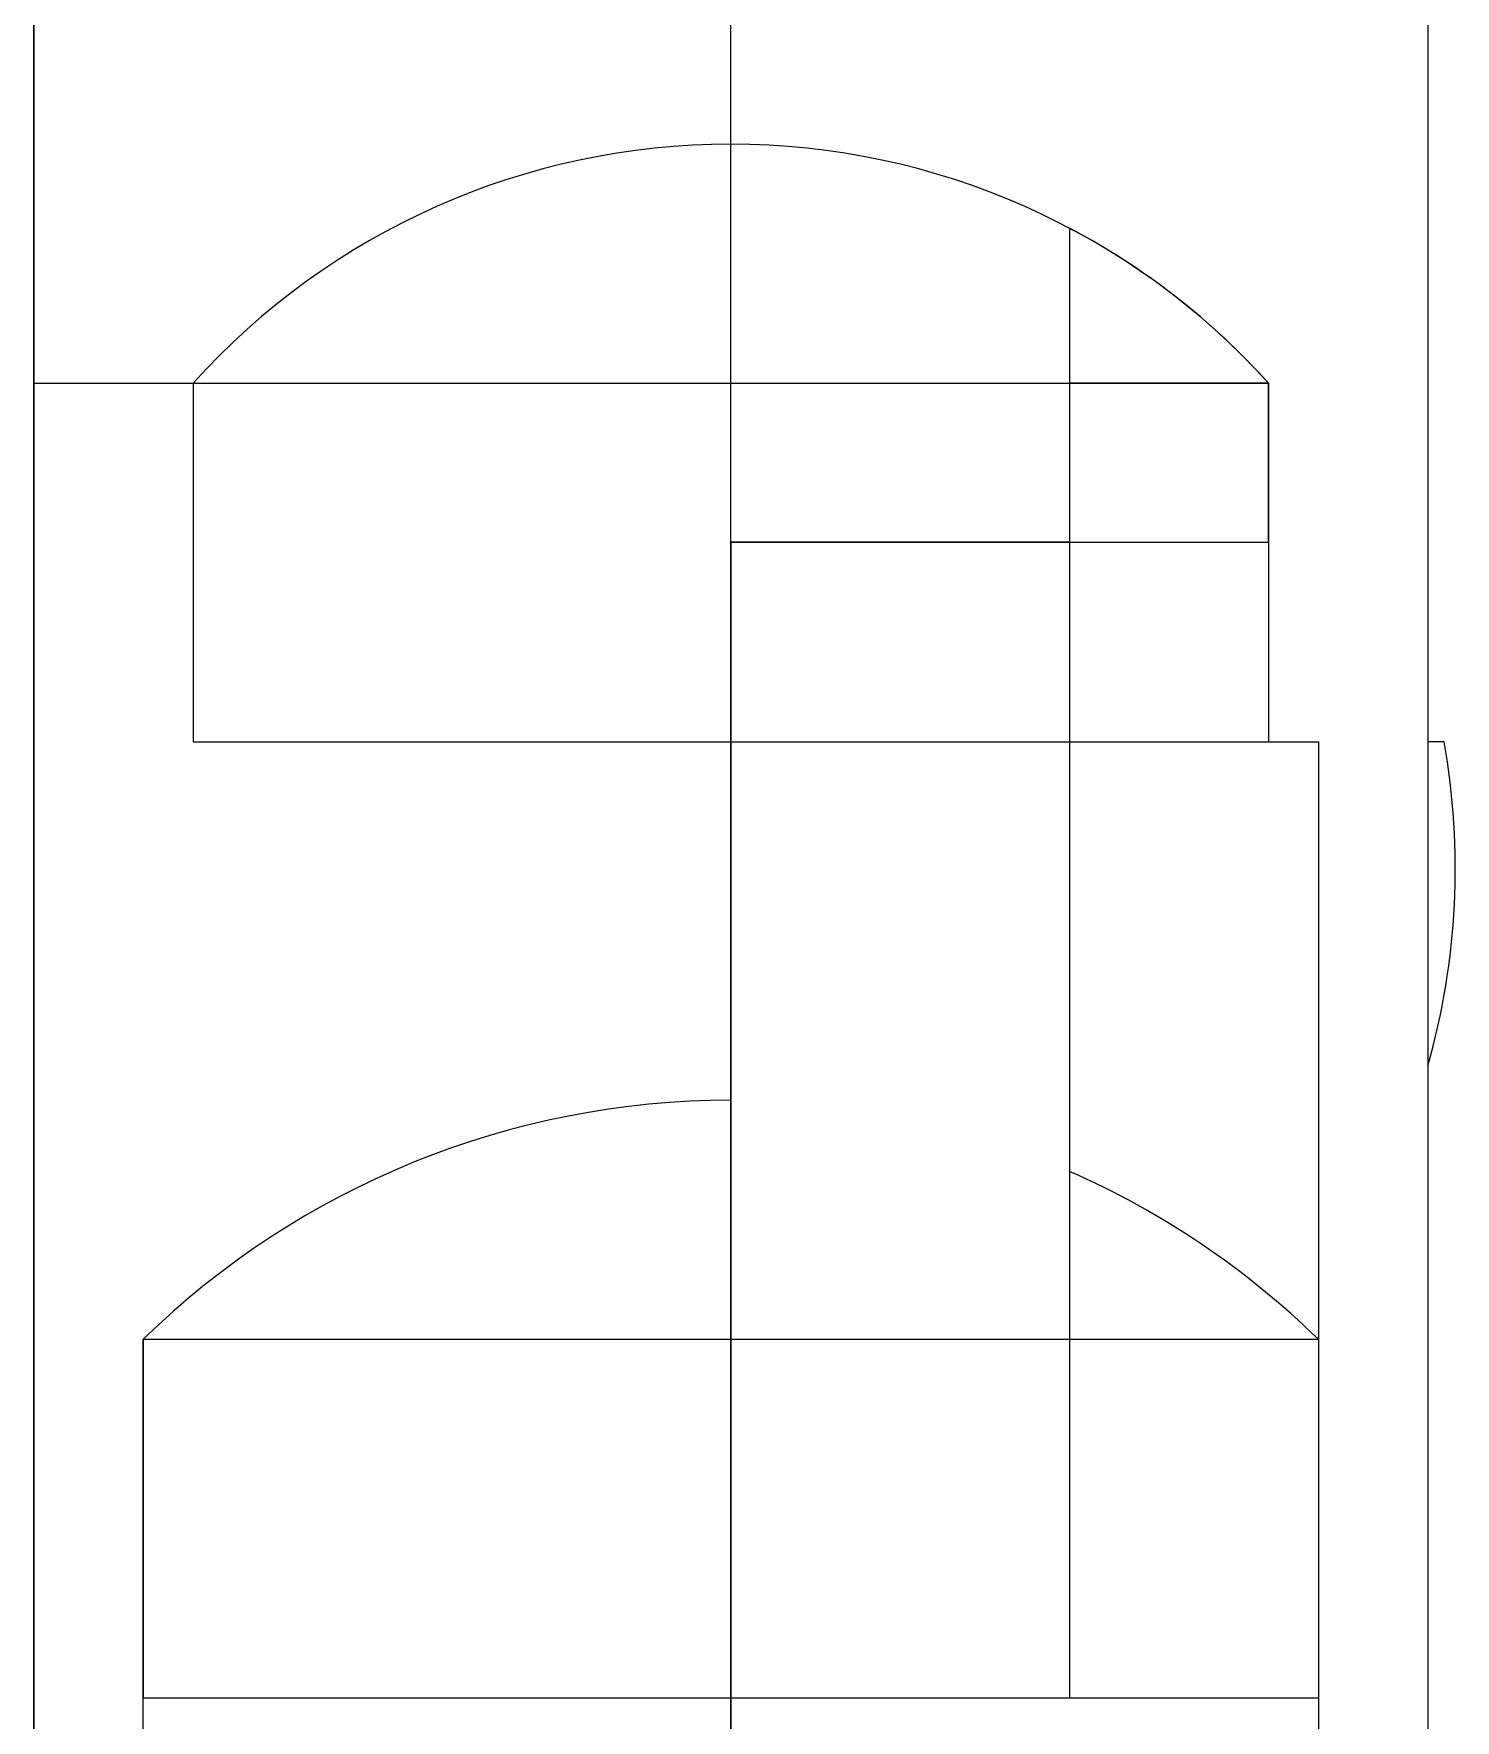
# Model space of a CAD drawing. Header units: millimetres. Extents: x 2148 to 2681, y 758 to 986.
# Drawn here: x 2291.15974 to 2291.17295, y 875.21547 to 875.23115 of the extents above; entities that cross this region are included whole.
import ezdxf

# ---------------------------------------------------------------- set-up
doc = ezdxf.new("R2010")
doc.units = ezdxf.units.MM
doc.layers.add('0.4', color=121, linetype='Continuous')
doc.layers.add('contrucion line05', color=86, linetype='Continuous')

msp = doc.modelspace()

# ---------------------------------------------------------------- linework, layer by layer
at = {"layer": '0.4', "color": 86, "lineweight": 0, "ltscale": 0.5}
for p, q in [((2291.159736323799, 875.2475279516318, -2.220439746692983e-08), (2291.159736323799, 875.2278983710519, -2.220439746692983e-08)), ((2291.159736323799, 875.1911250953515, -2.220439746692983e-08), (2291.159736323799, 875.2475279516318, -2.220439746692983e-08)), ((2291.159736323799, 875.2475279516318, -2.220439746692983e-08), (2291.159736323799, 875.2278983710519, -2.220439746692983e-08)), ((2291.159736323799, 875.1911250953515, -2.220439746692983e-08), (2291.159736323799, 875.2475279516318, -2.220439746692983e-08)), ((2291.159736323799, 875.2475279516318, -2.220439746692983e-08), (2291.159736323799, 875.2278983710519, -2.220439746692983e-08)), ((2291.159736323799, 875.1911250953515, -2.220439746692983e-08), (2291.159736323799, 875.2475279516318, -2.220439746692983e-08)), ((2291.159736323799, 875.2475279516318, -2.220439746692983e-08), (2291.159736323799, 875.2278983710519, -2.220439746692983e-08)), ((2291.159736323799, 875.1911250953515, -2.220439746692983e-08), (2291.159736323799, 875.2475279516318, -2.220439746692983e-08)), ((2291.159736323799, 875.2475279516318, -2.220439746692983e-08), (2291.159736323799, 875.2278983710519, -2.220439746692983e-08)), ((2291.159736323799, 875.1911250953515, -2.220439746692983e-08), (2291.159736323799, 875.2475279516318, -2.220439746692983e-08)), ((2291.159736323799, 875.2475279516318, -2.220439746692983e-08), (2291.159736323799, 875.2278983710519, -2.220439746692983e-08)), ((2291.159736323799, 875.1911250953515, -2.220439746692983e-08), (2291.159736323799, 875.2475279516318, -2.220439746692983e-08)), ((2291.159736323799, 875.2475279516318, -2.220439746692983e-08), (2291.159736323799, 875.2278983710519, -2.220439746692983e-08)), ((2291.159736323799, 875.1911250953515, -2.220439746692983e-08), (2291.159736323799, 875.2475279516318, -2.220439746692983e-08)), ((2291.159736323799, 875.2475279516318, -2.220439746692983e-08), (2291.159736323799, 875.2278983710519, -2.220439746692983e-08)), ((2291.159736323799, 875.1911250953515, -2.220439746692983e-08), (2291.159736323799, 875.2475279516318, -2.220439746692983e-08)), ((2291.159736323799, 875.2475279516318, -2.220439746692983e-08), (2291.159736323799, 875.2278983710519, -2.220439746692983e-08)), ((2291.159736323799, 875.1911250953515, -2.220439746692983e-08), (2291.159736323799, 875.2475279516318, -2.220439746692983e-08)), ((2291.159736323799, 875.2475279516318, -2.220439746692983e-08), (2291.159736323799, 875.2278983710519, -2.220439746692983e-08)), ((2291.159736323799, 875.1911250953515, -2.220439746692983e-08), (2291.159736323799, 875.2475279516318, -2.220439746692983e-08)), ((2291.16936592937, 875.229339674285, -2.220439746692983e-08), (2291.16936592937, 875.2278983710519, -2.220439746692983e-08)), ((2291.16936592937, 875.229339674285, -2.220439746692983e-08), (2291.16936592937, 875.2278983710519, -2.220439746692983e-08)), ((2291.16936592937, 875.229339674285, -2.220439746692983e-08), (2291.16936592937, 875.2278983710519, -2.220439746692983e-08)), ((2291.16936592937, 875.229339674285, -2.220439746692983e-08), (2291.16936592937, 875.2278983710519, -2.220439746692983e-08)), ((2291.16936592937, 875.229339674285, -2.220439746692983e-08), (2291.16936592937, 875.2278983710519, -2.220439746692983e-08)), ((2291.16936592937, 875.229339674285, -2.220439746692983e-08), (2291.16936592937, 875.2278983710519, -2.220439746692983e-08)), ((2291.16936592937, 875.229339674285, -2.220439746692983e-08), (2291.16936592937, 875.2278983710519, -2.220439746692983e-08)), ((2291.16936592937, 875.229339674285, -2.220439746692983e-08), (2291.16936592937, 875.2278983710519, -2.220439746692983e-08)), ((2291.16936592937, 875.229339674285, -2.220439746692983e-08), (2291.16936592937, 875.2278983710519, -2.220439746692983e-08)), ((2291.16936592937, 875.229339674285, -2.220439746692983e-08), (2291.16936592937, 875.2278983710519, -2.220439746692983e-08)), ((2291.159736323799, 875.2278983710519, -2.220439746692983e-08), (2291.161217801582, 875.2278983710519, -2.220439746692983e-08)), ((2291.159736323799, 875.2278983710519, -2.220439746692983e-08), (2291.161217801582, 875.2278983710519, -2.220439746692983e-08)), ((2291.159736323799, 875.2278983710519, -2.220439746692983e-08), (2291.161217801582, 875.2278983710519, -2.220439746692983e-08)), ((2291.159736323799, 875.2278983710519, -2.220439746692983e-08), (2291.161217801582, 875.2278983710519, -2.220439746692983e-08)), ((2291.159736323799, 875.2278983710519, -2.220439746692983e-08), (2291.161217801582, 875.2278983710519, -2.220439746692983e-08)), ((2291.159736323799, 875.2278983710519, -2.220439746692983e-08), (2291.161217801582, 875.2278983710519, -2.220439746692983e-08)), ((2291.159736323799, 875.2278983710519, -2.220439746692983e-08), (2291.161217801582, 875.2278983710519, -2.220439746692983e-08)), ((2291.159736323799, 875.2278983710519, -2.220439746692983e-08), (2291.161217801582, 875.2278983710519, -2.220439746692983e-08)), ((2291.159736323799, 875.2278983710519, -2.220439746692983e-08), (2291.161217801582, 875.2278983710519, -2.220439746692983e-08)), ((2291.159736323799, 875.2278983710519, -2.220439746692983e-08), (2291.161217801582, 875.2278983710519, -2.220439746692983e-08)), ((2291.161217801582, 875.2278983710519, -2.220439746692983e-08), (2291.161217801582, 875.2245650460488, -2.220439746692983e-08)), ((2291.161217801582, 875.2278983710519, -2.220439746692983e-08), (2291.161217801582, 875.2245650460488, -2.220439746692983e-08)), ((2291.161217801582, 875.2278983710519, -2.220439746692983e-08), (2291.161217801582, 875.2245650460488, -2.220439746692983e-08)), ((2291.161217801582, 875.2278983710519, -2.220439746692983e-08), (2291.161217801582, 875.2245650460488, -2.220439746692983e-08)), ((2291.161217801582, 875.2278983710519, -2.220439746692983e-08), (2291.161217801582, 875.2245650460488, -2.220439746692983e-08)), ((2291.161217801582, 875.2278983710519, -2.220439746692983e-08), (2291.161217801582, 875.2245650460488, -2.220439746692983e-08)), ((2291.161217801582, 875.2278983710519, -2.220439746692983e-08), (2291.161217801582, 875.2245650460488, -2.220439746692983e-08)), ((2291.161217801582, 875.2278983710519, -2.220439746692983e-08), (2291.161217801582, 875.2245650460488, -2.220439746692983e-08)), ((2291.161217801582, 875.2278983710519, -2.220439746692983e-08), (2291.161217801582, 875.2245650460488, -2.220439746692983e-08)), ((2291.161217801582, 875.2278983710519, -2.220439746692983e-08), (2291.161217801582, 875.2245650460488, -2.220439746692983e-08)), ((2291.16936592937, 875.2278983710519, -2.220439746692983e-08), (2291.171217776591, 875.2278983710519, -2.220439746692983e-08)), ((2291.171217776591, 875.2278983710519, -2.220439746692983e-08), (2291.16936592937, 875.2278983710519, -2.220439746692983e-08)), ((2291.16936592937, 875.2278983710519, -2.220439746692983e-08), (2291.16936592937, 875.2264207115757, -2.220439746692983e-08)), ((2291.16936592937, 875.2278983710519, -2.220439746692983e-08), (2291.171217776591, 875.2278983710519, -2.220439746692983e-08)), ((2291.171217776591, 875.2278983710519, -2.220439746692983e-08), (2291.16936592937, 875.2278983710519, -2.220439746692983e-08)), ((2291.16936592937, 875.2278983710519, -2.220439746692983e-08), (2291.16936592937, 875.2264207115757, -2.220439746692983e-08)), ((2291.16936592937, 875.2278983710519, -2.220439746692983e-08), (2291.171217776591, 875.2278983710519, -2.220439746692983e-08)), ((2291.171217776591, 875.2278983710519, -2.220439746692983e-08), (2291.16936592937, 875.2278983710519, -2.220439746692983e-08)), ((2291.16936592937, 875.2278983710519, -2.220439746692983e-08), (2291.16936592937, 875.2264207115757, -2.220439746692983e-08)), ((2291.16936592937, 875.2278983710519, -2.220439746692983e-08), (2291.171217776591, 875.2278983710519, -2.220439746692983e-08)), ((2291.171217776591, 875.2278983710519, -2.220439746692983e-08), (2291.16936592937, 875.2278983710519, -2.220439746692983e-08)), ((2291.16936592937, 875.2278983710519, -2.220439746692983e-08), (2291.16936592937, 875.2264207115757, -2.220439746692983e-08)), ((2291.16936592937, 875.2278983710519, -2.220439746692983e-08), (2291.171217776591, 875.2278983710519, -2.220439746692983e-08)), ((2291.171217776591, 875.2278983710519, -2.220439746692983e-08), (2291.16936592937, 875.2278983710519, -2.220439746692983e-08)), ((2291.16936592937, 875.2278983710519, -2.220439746692983e-08), (2291.16936592937, 875.2264207115757, -2.220439746692983e-08)), ((2291.16936592937, 875.2278983710519, -2.220439746692983e-08), (2291.171217776591, 875.2278983710519, -2.220439746692983e-08)), ((2291.171217776591, 875.2278983710519, -2.220439746692983e-08), (2291.16936592937, 875.2278983710519, -2.220439746692983e-08)), ((2291.16936592937, 875.2278983710519, -2.220439746692983e-08), (2291.16936592937, 875.2264207115757, -2.220439746692983e-08)), ((2291.16936592937, 875.2278983710519, -2.220439746692983e-08), (2291.171217776591, 875.2278983710519, -2.220439746692983e-08)), ((2291.171217776591, 875.2278983710519, -2.220439746692983e-08), (2291.16936592937, 875.2278983710519, -2.220439746692983e-08)), ((2291.16936592937, 875.2278983710519, -2.220439746692983e-08), (2291.16936592937, 875.2264207115757, -2.220439746692983e-08)), ((2291.16936592937, 875.2278983710519, -2.220439746692983e-08), (2291.171217776591, 875.2278983710519, -2.220439746692983e-08)), ((2291.171217776591, 875.2278983710519, -2.220439746692983e-08), (2291.16936592937, 875.2278983710519, -2.220439746692983e-08)), ((2291.16936592937, 875.2278983710519, -2.220439746692983e-08), (2291.16936592937, 875.2264207115757, -2.220439746692983e-08)), ((2291.16936592937, 875.2278983710519, -2.220439746692983e-08), (2291.171217776591, 875.2278983710519, -2.220439746692983e-08)), ((2291.171217776591, 875.2278983710519, -2.220439746692983e-08), (2291.16936592937, 875.2278983710519, -2.220439746692983e-08)), ((2291.16936592937, 875.2278983710519, -2.220439746692983e-08), (2291.16936592937, 875.2264207115757, -2.220439746692983e-08)), ((2291.16936592937, 875.2278983710519, -2.220439746692983e-08), (2291.171217776591, 875.2278983710519, -2.220439746692983e-08)), ((2291.171217776591, 875.2278983710519, -2.220439746692983e-08), (2291.16936592937, 875.2278983710519, -2.220439746692983e-08)), ((2291.16936592937, 875.2278983710519, -2.220439746692983e-08), (2291.16936592937, 875.2264207115757, -2.220439746692983e-08)), ((2291.171217776591, 875.2264207115757, -2.220439746692983e-08), (2291.171217776591, 875.2278983710519, -2.220439746692983e-08)), ((2291.171217776591, 875.2264207115757, -2.220439746692983e-08), (2291.171217776591, 875.2278983710519, -2.220439746692983e-08)), ((2291.171217776591, 875.2264207115757, -2.220439746692983e-08), (2291.171217776591, 875.2278983710519, -2.220439746692983e-08)), ((2291.171217776591, 875.2264207115757, -2.220439746692983e-08), (2291.171217776591, 875.2278983710519, -2.220439746692983e-08)), ((2291.171217776591, 875.2264207115757, -2.220439746692983e-08), (2291.171217776591, 875.2278983710519, -2.220439746692983e-08)), ((2291.171217776591, 875.2264207115757, -2.220439746692983e-08), (2291.171217776591, 875.2278983710519, -2.220439746692983e-08)), ((2291.171217776591, 875.2264207115757, -2.220439746692983e-08), (2291.171217776591, 875.2278983710519, -2.220439746692983e-08)), ((2291.171217776591, 875.2264207115757, -2.220439746692983e-08), (2291.171217776591, 875.2278983710519, -2.220439746692983e-08)), ((2291.171217776591, 875.2264207115757, -2.220439746692983e-08), (2291.171217776591, 875.2278983710519, -2.220439746692983e-08)), ((2291.171217776591, 875.2264207115757, -2.220439746692983e-08), (2291.171217776591, 875.2278983710519, -2.220439746692983e-08)), ((2291.166217789101, 875.2264207115757, -2.220439746692983e-08), (2291.171217776591, 875.2264207115757, -2.220439746692983e-08)), ((2291.16936592937, 875.2264207115757, -2.220439746692983e-08), (2291.166217789101, 875.2264207115757, -2.220439746692983e-08)), ((2291.166217789101, 875.2264207115757, -2.220439746692983e-08), (2291.166217789101, 875.2245650460488, -2.220439746692983e-08)), ((2291.166217789101, 875.2245650460488, -2.220439746692983e-08), (2291.166217789101, 875.2264207115757, -2.220439746692983e-08)), ((2291.166217789101, 875.2264207115757, -2.220439746692983e-08), (2291.171217776591, 875.2264207115757, -2.220439746692983e-08)), ((2291.16936592937, 875.2264207115757, -2.220439746692983e-08), (2291.166217789101, 875.2264207115757, -2.220439746692983e-08)), ((2291.166217789101, 875.2264207115757, -2.220439746692983e-08), (2291.166217789101, 875.2245650460488, -2.220439746692983e-08)), ((2291.166217789101, 875.2245650460488, -2.220439746692983e-08), (2291.166217789101, 875.2264207115757, -2.220439746692983e-08)), ((2291.166217789101, 875.2264207115757, -2.220439746692983e-08), (2291.171217776591, 875.2264207115757, -2.220439746692983e-08)), ((2291.16936592937, 875.2264207115757, -2.220439746692983e-08), (2291.166217789101, 875.2264207115757, -2.220439746692983e-08)), ((2291.166217789101, 875.2264207115757, -2.220439746692983e-08), (2291.166217789101, 875.2245650460488, -2.220439746692983e-08)), ((2291.166217789101, 875.2245650460488, -2.220439746692983e-08), (2291.166217789101, 875.2264207115757, -2.220439746692983e-08)), ((2291.166217789101, 875.2264207115757, -2.220439746692983e-08), (2291.171217776591, 875.2264207115757, -2.220439746692983e-08)), ((2291.16936592937, 875.2264207115757, -2.220439746692983e-08), (2291.166217789101, 875.2264207115757, -2.220439746692983e-08)), ((2291.166217789101, 875.2264207115757, -2.220439746692983e-08), (2291.166217789101, 875.2245650460488, -2.220439746692983e-08)), ((2291.166217789101, 875.2245650460488, -2.220439746692983e-08), (2291.166217789101, 875.2264207115757, -2.220439746692983e-08)), ((2291.166217789101, 875.2264207115757, -2.220439746692983e-08), (2291.171217776591, 875.2264207115757, -2.220439746692983e-08)), ((2291.16936592937, 875.2264207115757, -2.220439746692983e-08), (2291.166217789101, 875.2264207115757, -2.220439746692983e-08)), ((2291.166217789101, 875.2264207115757, -2.220439746692983e-08), (2291.166217789101, 875.2245650460488, -2.220439746692983e-08)), ((2291.166217789101, 875.2245650460488, -2.220439746692983e-08), (2291.166217789101, 875.2264207115757, -2.220439746692983e-08)), ((2291.166217789101, 875.2264207115757, -2.220439746692983e-08), (2291.171217776591, 875.2264207115757, -2.220439746692983e-08)), ((2291.16936592937, 875.2264207115757, -2.220439746692983e-08), (2291.166217789101, 875.2264207115757, -2.220439746692983e-08)), ((2291.166217789101, 875.2264207115757, -2.220439746692983e-08), (2291.166217789101, 875.2245650460488, -2.220439746692983e-08)), ((2291.166217789101, 875.2245650460488, -2.220439746692983e-08), (2291.166217789101, 875.2264207115757, -2.220439746692983e-08)), ((2291.166217789101, 875.2264207115757, -2.220439746692983e-08), (2291.171217776591, 875.2264207115757, -2.220439746692983e-08)), ((2291.16936592937, 875.2264207115757, -2.220439746692983e-08), (2291.166217789101, 875.2264207115757, -2.220439746692983e-08)), ((2291.166217789101, 875.2264207115757, -2.220439746692983e-08), (2291.166217789101, 875.2245650460488, -2.220439746692983e-08)), ((2291.166217789101, 875.2245650460488, -2.220439746692983e-08), (2291.166217789101, 875.2264207115757, -2.220439746692983e-08)), ((2291.166217789101, 875.2264207115757, -2.220439746692983e-08), (2291.171217776591, 875.2264207115757, -2.220439746692983e-08)), ((2291.16936592937, 875.2264207115757, -2.220439746692983e-08), (2291.166217789101, 875.2264207115757, -2.220439746692983e-08)), ((2291.166217789101, 875.2264207115757, -2.220439746692983e-08), (2291.166217789101, 875.2245650460488, -2.220439746692983e-08)), ((2291.166217789101, 875.2245650460488, -2.220439746692983e-08), (2291.166217789101, 875.2264207115757, -2.220439746692983e-08)), ((2291.166217789101, 875.2264207115757, -2.220439746692983e-08), (2291.171217776591, 875.2264207115757, -2.220439746692983e-08)), ((2291.16936592937, 875.2264207115757, -2.220439746692983e-08), (2291.166217789101, 875.2264207115757, -2.220439746692983e-08)), ((2291.166217789101, 875.2264207115757, -2.220439746692983e-08), (2291.166217789101, 875.2245650460488, -2.220439746692983e-08)), ((2291.166217789101, 875.2245650460488, -2.220439746692983e-08), (2291.166217789101, 875.2264207115757, -2.220439746692983e-08)), ((2291.166217789101, 875.2264207115757, -2.220439746692983e-08), (2291.171217776591, 875.2264207115757, -2.220439746692983e-08)), ((2291.16936592937, 875.2264207115757, -2.220439746692983e-08), (2291.166217789101, 875.2264207115757, -2.220439746692983e-08)), ((2291.166217789101, 875.2264207115757, -2.220439746692983e-08), (2291.166217789101, 875.2245650460488, -2.220439746692983e-08)), ((2291.166217789101, 875.2245650460488, -2.220439746692983e-08), (2291.166217789101, 875.2264207115757, -2.220439746692983e-08)), ((2291.161217801582, 875.2245650460488, -2.220439746692983e-08), (2291.171680738381, 875.2245650460488, -2.220439746692983e-08)), ((2291.161217801582, 875.2245650460488, -2.220439746692983e-08), (2291.171680738381, 875.2245650460488, -2.220439746692983e-08)), ((2291.161217801582, 875.2245650460488, -2.220439746692983e-08), (2291.171680738381, 875.2245650460488, -2.220439746692983e-08)), ((2291.161217801582, 875.2245650460488, -2.220439746692983e-08), (2291.171680738381, 875.2245650460488, -2.220439746692983e-08)), ((2291.161217801582, 875.2245650460488, -2.220439746692983e-08), (2291.171680738381, 875.2245650460488, -2.220439746692983e-08)), ((2291.161217801582, 875.2245650460488, -2.220439746692983e-08), (2291.171680738381, 875.2245650460488, -2.220439746692983e-08)), ((2291.161217801582, 875.2245650460488, -2.220439746692983e-08), (2291.171680738381, 875.2245650460488, -2.220439746692983e-08)), ((2291.161217801582, 875.2245650460488, -2.220439746692983e-08), (2291.171680738381, 875.2245650460488, -2.220439746692983e-08)), ((2291.161217801582, 875.2245650460488, -2.220439746692983e-08), (2291.171680738381, 875.2245650460488, -2.220439746692983e-08)), ((2291.161217801582, 875.2245650460488, -2.220439746692983e-08), (2291.171680738381, 875.2245650460488, -2.220439746692983e-08)), ((2291.171680738381, 875.2245650460488, -2.220439746692983e-08), (2291.171680738381, 875.1978984460536, -2.220439746692983e-08)), ((2291.171680738381, 875.2245650460488, -2.220439746692983e-08), (2291.171680738381, 875.1978984460536, -2.220439746692983e-08)), ((2291.171680738381, 875.2245650460488, -2.220439746692983e-08), (2291.171680738381, 875.1978984460536, -2.220439746692983e-08)), ((2291.171680738381, 875.2245650460488, -2.220439746692983e-08), (2291.171680738381, 875.1978984460536, -2.220439746692983e-08)), ((2291.171680738381, 875.2245650460488, -2.220439746692983e-08), (2291.171680738381, 875.1978984460536, -2.220439746692983e-08)), ((2291.171680738381, 875.2245650460488, -2.220439746692983e-08), (2291.171680738381, 875.1978984460536, -2.220439746692983e-08)), ((2291.171680738381, 875.2245650460488, -2.220439746692983e-08), (2291.171680738381, 875.1978984460536, -2.220439746692983e-08)), ((2291.171680738381, 875.2245650460488, -2.220439746692983e-08), (2291.171680738381, 875.1978984460536, -2.220439746692983e-08)), ((2291.171680738381, 875.2245650460488, -2.220439746692983e-08), (2291.171680738381, 875.1978984460536, -2.220439746692983e-08)), ((2291.171680738381, 875.2245650460488, -2.220439746692983e-08), (2291.171680738381, 875.1978984460536, -2.220439746692983e-08)), ((2291.172849626065, 875.2245650460488, -2.220439746692983e-08), (2291.172699254373, 875.2245650460488, -2.220439746692983e-08)), ((2291.172699254373, 875.2245650460488, -2.220439746692983e-08), (2291.172699254373, 875.2215499434047, -2.220439746692983e-08)), ((2291.172849626065, 875.2245650460488, -2.220439746692983e-08), (2291.172699254373, 875.2245650460488, -2.220439746692983e-08)), ((2291.172699254373, 875.2245650460488, -2.220439746692983e-08), (2291.172699254373, 875.2215499434047, -2.220439746692983e-08)), ((2291.172849626065, 875.2245650460488, -2.220439746692983e-08), (2291.172699254373, 875.2245650460488, -2.220439746692983e-08)), ((2291.172699254373, 875.2245650460488, -2.220439746692983e-08), (2291.172699254373, 875.2215499434047, -2.220439746692983e-08)), ((2291.172849626065, 875.2245650460488, -2.220439746692983e-08), (2291.172699254373, 875.2245650460488, -2.220439746692983e-08)), ((2291.172699254373, 875.2245650460488, -2.220439746692983e-08), (2291.172699254373, 875.2215499434047, -2.220439746692983e-08)), ((2291.172849626065, 875.2245650460488, -2.220439746692983e-08), (2291.172699254373, 875.2245650460488, -2.220439746692983e-08)), ((2291.172699254373, 875.2245650460488, -2.220439746692983e-08), (2291.172699254373, 875.2215499434047, -2.220439746692983e-08)), ((2291.172849626065, 875.2245650460488, -2.220439746692983e-08), (2291.172699254373, 875.2245650460488, -2.220439746692983e-08)), ((2291.172699254373, 875.2245650460488, -2.220439746692983e-08), (2291.172699254373, 875.2215499434047, -2.220439746692983e-08)), ((2291.172849626065, 875.2245650460488, -2.220439746692983e-08), (2291.172699254373, 875.2245650460488, -2.220439746692983e-08)), ((2291.172699254373, 875.2245650460488, -2.220439746692983e-08), (2291.172699254373, 875.2215499434047, -2.220439746692983e-08)), ((2291.172849626065, 875.2245650460488, -2.220439746692983e-08), (2291.172699254373, 875.2245650460488, -2.220439746692983e-08)), ((2291.172699254373, 875.2245650460488, -2.220439746692983e-08), (2291.172699254373, 875.2215499434047, -2.220439746692983e-08)), ((2291.172849626065, 875.2245650460488, -2.220439746692983e-08), (2291.172699254373, 875.2245650460488, -2.220439746692983e-08)), ((2291.172699254373, 875.2245650460488, -2.220439746692983e-08), (2291.172699254373, 875.2215499434047, -2.220439746692983e-08)), ((2291.172849626065, 875.2245650460488, -2.220439746692983e-08), (2291.172699254373, 875.2245650460488, -2.220439746692983e-08)), ((2291.172699254373, 875.2245650460488, -2.220439746692983e-08), (2291.172699254373, 875.2215499434047, -2.220439746692983e-08)), ((2291.160754839791, 875.2012317710567, -2.220439746692983e-08), (2291.160754839791, 875.2190095043868, -2.220439746692983e-08)), ((2291.160754839791, 875.2190095043868, -2.220439746692983e-08), (2291.166217789101, 875.2190095043868, -2.220439746692983e-08)), ((2291.160754839791, 875.2012317710567, -2.220439746692983e-08), (2291.160754839791, 875.2190095043868, -2.220439746692983e-08)), ((2291.160754839791, 875.2190095043868, -2.220439746692983e-08), (2291.166217789101, 875.2190095043868, -2.220439746692983e-08)), ((2291.160754839791, 875.2012317710567, -2.220439746692983e-08), (2291.160754839791, 875.2190095043868, -2.220439746692983e-08)), ((2291.160754839791, 875.2190095043868, -2.220439746692983e-08), (2291.166217789101, 875.2190095043868, -2.220439746692983e-08)), ((2291.160754839791, 875.2012317710567, -2.220439746692983e-08), (2291.160754839791, 875.2190095043868, -2.220439746692983e-08)), ((2291.160754839791, 875.2190095043868, -2.220439746692983e-08), (2291.166217789101, 875.2190095043868, -2.220439746692983e-08)), ((2291.160754839791, 875.2012317710567, -2.220439746692983e-08), (2291.160754839791, 875.2190095043868, -2.220439746692983e-08)), ((2291.160754839791, 875.2190095043868, -2.220439746692983e-08), (2291.166217789101, 875.2190095043868, -2.220439746692983e-08)), ((2291.160754839791, 875.2012317710567, -2.220439746692983e-08), (2291.160754839791, 875.2190095043868, -2.220439746692983e-08)), ((2291.160754839791, 875.2190095043868, -2.220439746692983e-08), (2291.166217789101, 875.2190095043868, -2.220439746692983e-08)), ((2291.160754839791, 875.2012317710567, -2.220439746692983e-08), (2291.160754839791, 875.2190095043868, -2.220439746692983e-08)), ((2291.160754839791, 875.2190095043868, -2.220439746692983e-08), (2291.166217789101, 875.2190095043868, -2.220439746692983e-08)), ((2291.160754839791, 875.2012317710567, -2.220439746692983e-08), (2291.160754839791, 875.2190095043868, -2.220439746692983e-08)), ((2291.160754839791, 875.2190095043868, -2.220439746692983e-08), (2291.166217789101, 875.2190095043868, -2.220439746692983e-08)), ((2291.160754839791, 875.2012317710567, -2.220439746692983e-08), (2291.160754839791, 875.2190095043868, -2.220439746692983e-08)), ((2291.160754839791, 875.2190095043868, -2.220439746692983e-08), (2291.166217789101, 875.2190095043868, -2.220439746692983e-08)), ((2291.160754839791, 875.2012317710567, -2.220439746692983e-08), (2291.160754839791, 875.2190095043868, -2.220439746692983e-08)), ((2291.160754839791, 875.2190095043868, -2.220439746692983e-08), (2291.166217789101, 875.2190095043868, -2.220439746692983e-08)), ((2291.166217789101, 875.2190095043868, -2.220439746692983e-08), (2291.166217789101, 875.2012317710567, -2.220439746692983e-08)), ((2291.166217789101, 875.2190095043868, -2.220439746692983e-08), (2291.166217789101, 875.2012317710567, -2.220439746692983e-08)), ((2291.166217789101, 875.2190095043868, -2.220439746692983e-08), (2291.166217789101, 875.2012317710567, -2.220439746692983e-08)), ((2291.166217789101, 875.2190095043868, -2.220439746692983e-08), (2291.166217789101, 875.2012317710567, -2.220439746692983e-08)), ((2291.166217789101, 875.2190095043868, -2.220439746692983e-08), (2291.166217789101, 875.2012317710567, -2.220439746692983e-08)), ((2291.166217789101, 875.2190095043868, -2.220439746692983e-08), (2291.166217789101, 875.2012317710567, -2.220439746692983e-08)), ((2291.166217789101, 875.2190095043868, -2.220439746692983e-08), (2291.166217789101, 875.2012317710567, -2.220439746692983e-08)), ((2291.166217789101, 875.2190095043868, -2.220439746692983e-08), (2291.166217789101, 875.2012317710567, -2.220439746692983e-08)), ((2291.166217789101, 875.2190095043868, -2.220439746692983e-08), (2291.166217789101, 875.2012317710567, -2.220439746692983e-08)), ((2291.166217789101, 875.2190095043868, -2.220439746692983e-08), (2291.166217789101, 875.2012317710567, -2.220439746692983e-08))]:
    msp.add_line(p, q, dxfattribs=at)
for radius, start, end in [(0.006736094270700697, 42.0750220776889, 62.13732754911636), (0.006736094270700697, 42.0750220776889, 62.13732754911636), (0.006736094270700697, 42.0750220776889, 62.13732754911636), (0.006736094270700697, 42.0750220776889, 62.13732754911636), (0.006736094270700697, 42.0750220776889, 62.13732754911636), (0.006736094270700697, 42.0750220776889, 62.13732754911636), (0.006736094270700697, 42.0750220776889, 62.13732754911636), (0.006736094270700697, 42.0750220776889, 62.13732754911636), (0.006736094270700697, 42.0750220776889, 62.13732754911636), (0.006736094270700697, 42.0750220776889, 62.13732754911636), (0.00673609427065807, 344.1960694891173, 10.09365685177904), (0.00673609427065807, 344.1960694891173, 10.09365685177904), (0.00673609427065807, 344.1960694891173, 10.09365685177904), (0.00673609427065807, 344.1960694891173, 10.09365685177904), (0.00673609427065807, 344.1960694891173, 10.09365685177904), (0.00673609427065807, 344.1960694891173, 10.09365685177904), (0.00673609427065807, 344.1960694891173, 10.09365685177904), (0.00673609427065807, 344.1960694891173, 10.09365685177904), (0.00673609427065807, 344.1960694891173, 10.09365685177904), (0.00673609427065807, 344.1960694891173, 10.09365685177904)]:
    msp.add_arc((2291.166217789101, 875.2233844934624, -2.220439746692983e-08), radius, start, end, dxfattribs=at)
at = {"layer": 'contrucion line05', "ltscale": 0.5}
for p, q in [((2291.166217789101, 875.172097756639, -2.220439746692983e-08), (2291.166217789101, 875.2746969348179, -2.220439746692983e-08)), ((2291.166217789101, 875.172097756639, -2.220439746692983e-08), (2291.166217789101, 875.2746969348179, -2.220439746692983e-08)), ((2291.166217789101, 875.172097756639, -2.220439746692983e-08), (2291.166217789101, 875.2746969348179, -2.220439746692983e-08)), ((2291.166217789101, 875.172097756639, -2.220439746692983e-08), (2291.166217789101, 875.2746969348179, -2.220439746692983e-08)), ((2291.166217789101, 875.172097756639, -2.220439746692983e-08), (2291.166217789101, 875.2746969348179, -2.220439746692983e-08)), ((2291.166217789101, 875.172097756639, -2.220439746692983e-08), (2291.166217789101, 875.2746969348179, -2.220439746692983e-08)), ((2291.166217789101, 875.172097756639, -2.220439746692983e-08), (2291.166217789101, 875.2746969348179, -2.220439746692983e-08)), ((2291.166217789101, 875.172097756639, -2.220439746692983e-08), (2291.166217789101, 875.2746969348179, -2.220439746692983e-08)), ((2291.166217789101, 875.172097756639, -2.220439746692983e-08), (2291.166217789101, 875.2746969348179, -2.220439746692983e-08)), ((2291.166217789101, 875.172097756639, -2.220439746692983e-08), (2291.166217789101, 875.2746969348179, -2.220439746692983e-08)), ((2291.166217789101, 875.172097756639, -2.220439746692983e-08), (2291.166217789101, 875.2746969348179, -2.220439746692983e-08)), ((2291.166217789101, 875.172097756639, -2.220439746692983e-08), (2291.166217789101, 875.2746969348179, -2.220439746692983e-08)), ((2291.166217789101, 875.172097756639, -2.220439746692983e-08), (2291.166217789101, 875.2746969348179, -2.220439746692983e-08)), ((2291.166217789101, 875.172097756639, -2.220439746692983e-08), (2291.166217789101, 875.2746969348179, -2.220439746692983e-08)), ((2291.166217789101, 875.172097756639, -2.220439746692983e-08), (2291.166217789101, 875.2746969348179, -2.220439746692983e-08)), ((2291.166217789101, 875.172097756639, -2.220439746692983e-08), (2291.166217789101, 875.2746969348179, -2.220439746692983e-08)), ((2291.166217789101, 875.172097756639, -2.220439746692983e-08), (2291.166217789101, 875.2746969348179, -2.220439746692983e-08)), ((2291.166217789101, 875.172097756639, -2.220439746692983e-08), (2291.166217789101, 875.2746969348179, -2.220439746692983e-08)), ((2291.166217789101, 875.172097756639, -2.220439746692983e-08), (2291.166217789101, 875.2746969348179, -2.220439746692983e-08)), ((2291.166217789101, 875.172097756639, -2.220439746692983e-08), (2291.166217789101, 875.2746969348179, -2.220439746692983e-08)), ((2291.159736323799, 875.2475279516318, -2.220439746692983e-08), (2291.159736323799, 875.1853058849472, -2.220439746692983e-08)), ((2291.159736323799, 875.2475279516318, -2.220439746692983e-08), (2291.159736323799, 875.1853058849472, -2.220439746692983e-08)), ((2291.159736323799, 875.2475279516318, -2.220439746692983e-08), (2291.159736323799, 875.1853058849472, -2.220439746692983e-08)), ((2291.159736323799, 875.2475279516318, -2.220439746692983e-08), (2291.159736323799, 875.1853058849472, -2.220439746692983e-08)), ((2291.159736323799, 875.2475279516318, -2.220439746692983e-08), (2291.159736323799, 875.1853058849472, -2.220439746692983e-08)), ((2291.159736323799, 875.2475279516318, -2.220439746692983e-08), (2291.159736323799, 875.1853058849472, -2.220439746692983e-08)), ((2291.159736323799, 875.2475279516318, -2.220439746692983e-08), (2291.159736323799, 875.1853058849472, -2.220439746692983e-08)), ((2291.159736323799, 875.2475279516318, -2.220439746692983e-08), (2291.159736323799, 875.1853058849472, -2.220439746692983e-08)), ((2291.159736323799, 875.2475279516318, -2.220439746692983e-08), (2291.159736323799, 875.1853058849472, -2.220439746692983e-08)), ((2291.159736323799, 875.2475279516318, -2.220439746692983e-08), (2291.159736323799, 875.1853058849472, -2.220439746692983e-08)), ((2291.172699254373, 875.2475279516318, -2.220439746692983e-08), (2291.172699254373, 875.1853058849472, -2.220439746692983e-08)), ((2291.172699254373, 875.2475279516318, -2.220439746692983e-08), (2291.172699254373, 875.1853058849472, -2.220439746692983e-08)), ((2291.172699254373, 875.2475279516318, -2.220439746692983e-08), (2291.172699254373, 875.1853058849472, -2.220439746692983e-08)), ((2291.172699254373, 875.2475279516318, -2.220439746692983e-08), (2291.172699254373, 875.1853058849472, -2.220439746692983e-08)), ((2291.172699254373, 875.2475279516318, -2.220439746692983e-08), (2291.172699254373, 875.1853058849472, -2.220439746692983e-08)), ((2291.172699254373, 875.2475279516318, -2.220439746692983e-08), (2291.172699254373, 875.1853058849472, -2.220439746692983e-08)), ((2291.172699254373, 875.2475279516318, -2.220439746692983e-08), (2291.172699254373, 875.1853058849472, -2.220439746692983e-08)), ((2291.172699254373, 875.2475279516318, -2.220439746692983e-08), (2291.172699254373, 875.1853058849472, -2.220439746692983e-08)), ((2291.172699254373, 875.2475279516318, -2.220439746692983e-08), (2291.172699254373, 875.1853058849472, -2.220439746692983e-08)), ((2291.172699254373, 875.2475279516318, -2.220439746692983e-08), (2291.172699254373, 875.1853058849472, -2.220439746692983e-08)), ((2291.161217801582, 875.2278983710519, -2.220439746692983e-08), (2291.166217789101, 875.2278983710519, -2.220439746692983e-08)), ((2291.161217801582, 875.2278983710519, -2.220439746692983e-08), (2291.161217801582, 875.2245650460488, -2.220439746692983e-08)), ((2291.161217801582, 875.2278983710519, -2.220439746692983e-08), (2291.166217789101, 875.2278983710519, -2.220439746692983e-08)), ((2291.161217801582, 875.2278983710519, -2.220439746692983e-08), (2291.161217801582, 875.2245650460488, -2.220439746692983e-08)), ((2291.161217801582, 875.2278983710519, -2.220439746692983e-08), (2291.166217789101, 875.2278983710519, -2.220439746692983e-08)), ((2291.161217801582, 875.2278983710519, -2.220439746692983e-08), (2291.161217801582, 875.2245650460488, -2.220439746692983e-08)), ((2291.161217801582, 875.2278983710519, -2.220439746692983e-08), (2291.166217789101, 875.2278983710519, -2.220439746692983e-08)), ((2291.161217801582, 875.2278983710519, -2.220439746692983e-08), (2291.161217801582, 875.2245650460488, -2.220439746692983e-08)), ((2291.161217801582, 875.2278983710519, -2.220439746692983e-08), (2291.166217789101, 875.2278983710519, -2.220439746692983e-08)), ((2291.161217801582, 875.2278983710519, -2.220439746692983e-08), (2291.161217801582, 875.2245650460488, -2.220439746692983e-08)), ((2291.161217801582, 875.2278983710519, -2.220439746692983e-08), (2291.166217789101, 875.2278983710519, -2.220439746692983e-08)), ((2291.161217801582, 875.2278983710519, -2.220439746692983e-08), (2291.161217801582, 875.2245650460488, -2.220439746692983e-08)), ((2291.161217801582, 875.2278983710519, -2.220439746692983e-08), (2291.166217789101, 875.2278983710519, -2.220439746692983e-08)), ((2291.161217801582, 875.2278983710519, -2.220439746692983e-08), (2291.161217801582, 875.2245650460488, -2.220439746692983e-08)), ((2291.161217801582, 875.2278983710519, -2.220439746692983e-08), (2291.166217789101, 875.2278983710519, -2.220439746692983e-08)), ((2291.161217801582, 875.2278983710519, -2.220439746692983e-08), (2291.161217801582, 875.2245650460488, -2.220439746692983e-08)), ((2291.161217801582, 875.2278983710519, -2.220439746692983e-08), (2291.166217789101, 875.2278983710519, -2.220439746692983e-08)), ((2291.161217801582, 875.2278983710519, -2.220439746692983e-08), (2291.161217801582, 875.2245650460488, -2.220439746692983e-08)), ((2291.161217801582, 875.2278983710519, -2.220439746692983e-08), (2291.166217789101, 875.2278983710519, -2.220439746692983e-08)), ((2291.161217801582, 875.2278983710519, -2.220439746692983e-08), (2291.161217801582, 875.2245650460488, -2.220439746692983e-08)), ((2291.166217789101, 875.2278983710519, -2.220439746692983e-08), (2291.171217776591, 875.2278983710519, -2.220439746692983e-08)), ((2291.166217789101, 875.2278983710519, -2.220439746692983e-08), (2291.171217776591, 875.2278983710519, -2.220439746692983e-08)), ((2291.166217789101, 875.2278983710519, -2.220439746692983e-08), (2291.171217776591, 875.2278983710519, -2.220439746692983e-08)), ((2291.166217789101, 875.2278983710519, -2.220439746692983e-08), (2291.171217776591, 875.2278983710519, -2.220439746692983e-08)), ((2291.166217789101, 875.2278983710519, -2.220439746692983e-08), (2291.171217776591, 875.2278983710519, -2.220439746692983e-08)), ((2291.166217789101, 875.2278983710519, -2.220439746692983e-08), (2291.171217776591, 875.2278983710519, -2.220439746692983e-08)), ((2291.166217789101, 875.2278983710519, -2.220439746692983e-08), (2291.171217776591, 875.2278983710519, -2.220439746692983e-08)), ((2291.166217789101, 875.2278983710519, -2.220439746692983e-08), (2291.171217776591, 875.2278983710519, -2.220439746692983e-08)), ((2291.166217789101, 875.2278983710519, -2.220439746692983e-08), (2291.171217776591, 875.2278983710519, -2.220439746692983e-08)), ((2291.166217789101, 875.2278983710519, -2.220439746692983e-08), (2291.171217776591, 875.2278983710519, -2.220439746692983e-08)), ((2291.171217776591, 875.2278983710519, -2.220439746692983e-08), (2291.171217776591, 875.2245650460488, -2.220439746692983e-08)), ((2291.171217776591, 875.2278983710519, -2.220439746692983e-08), (2291.171217776591, 875.2245650460488, -2.220439746692983e-08)), ((2291.171217776591, 875.2278983710519, -2.220439746692983e-08), (2291.171217776591, 875.2245650460488, -2.220439746692983e-08)), ((2291.171217776591, 875.2278983710519, -2.220439746692983e-08), (2291.171217776591, 875.2245650460488, -2.220439746692983e-08)), ((2291.171217776591, 875.2278983710519, -2.220439746692983e-08), (2291.171217776591, 875.2245650460488, -2.220439746692983e-08)), ((2291.171217776591, 875.2278983710519, -2.220439746692983e-08), (2291.171217776591, 875.2245650460488, -2.220439746692983e-08)), ((2291.171217776591, 875.2278983710519, -2.220439746692983e-08), (2291.171217776591, 875.2245650460488, -2.220439746692983e-08)), ((2291.171217776591, 875.2278983710519, -2.220439746692983e-08), (2291.171217776591, 875.2245650460488, -2.220439746692983e-08)), ((2291.171217776591, 875.2278983710519, -2.220439746692983e-08), (2291.171217776591, 875.2245650460488, -2.220439746692983e-08)), ((2291.171217776591, 875.2278983710519, -2.220439746692983e-08), (2291.171217776591, 875.2245650460488, -2.220439746692983e-08)), ((2291.16936592937, 875.2264207115757, -2.220439746692983e-08), (2291.166217789101, 875.2264207115757, -2.220439746692983e-08)), ((2291.166217789101, 875.2264207115757, -2.220439746692983e-08), (2291.166217789101, 875.2156761793838, -2.220439746692983e-08)), ((2291.166217789101, 875.2264207115757, -2.220439746692983e-08), (2291.166217789101, 875.2156761793838, -2.220439746692983e-08)), ((2291.16936592937, 875.2264207115757, -2.220439746692983e-08), (2291.166217789101, 875.2264207115757, -2.220439746692983e-08)), ((2291.166217789101, 875.2264207115757, -2.220439746692983e-08), (2291.166217789101, 875.2156761793838, -2.220439746692983e-08)), ((2291.166217789101, 875.2264207115757, -2.220439746692983e-08), (2291.166217789101, 875.2156761793838, -2.220439746692983e-08)), ((2291.16936592937, 875.2264207115757, -2.220439746692983e-08), (2291.166217789101, 875.2264207115757, -2.220439746692983e-08)), ((2291.166217789101, 875.2264207115757, -2.220439746692983e-08), (2291.166217789101, 875.2156761793838, -2.220439746692983e-08)), ((2291.166217789101, 875.2264207115757, -2.220439746692983e-08), (2291.166217789101, 875.2156761793838, -2.220439746692983e-08)), ((2291.16936592937, 875.2264207115757, -2.220439746692983e-08), (2291.166217789101, 875.2264207115757, -2.220439746692983e-08)), ((2291.166217789101, 875.2264207115757, -2.220439746692983e-08), (2291.166217789101, 875.2156761793838, -2.220439746692983e-08)), ((2291.166217789101, 875.2264207115757, -2.220439746692983e-08), (2291.166217789101, 875.2156761793838, -2.220439746692983e-08)), ((2291.16936592937, 875.2264207115757, -2.220439746692983e-08), (2291.166217789101, 875.2264207115757, -2.220439746692983e-08)), ((2291.166217789101, 875.2264207115757, -2.220439746692983e-08), (2291.166217789101, 875.2156761793838, -2.220439746692983e-08)), ((2291.166217789101, 875.2264207115757, -2.220439746692983e-08), (2291.166217789101, 875.2156761793838, -2.220439746692983e-08)), ((2291.16936592937, 875.2264207115757, -2.220439746692983e-08), (2291.166217789101, 875.2264207115757, -2.220439746692983e-08)), ((2291.166217789101, 875.2264207115757, -2.220439746692983e-08), (2291.166217789101, 875.2156761793838, -2.220439746692983e-08)), ((2291.166217789101, 875.2264207115757, -2.220439746692983e-08), (2291.166217789101, 875.2156761793838, -2.220439746692983e-08)), ((2291.16936592937, 875.2264207115757, -2.220439746692983e-08), (2291.166217789101, 875.2264207115757, -2.220439746692983e-08)), ((2291.166217789101, 875.2264207115757, -2.220439746692983e-08), (2291.166217789101, 875.2156761793838, -2.220439746692983e-08)), ((2291.166217789101, 875.2264207115757, -2.220439746692983e-08), (2291.166217789101, 875.2156761793838, -2.220439746692983e-08)), ((2291.16936592937, 875.2264207115757, -2.220439746692983e-08), (2291.166217789101, 875.2264207115757, -2.220439746692983e-08)), ((2291.166217789101, 875.2264207115757, -2.220439746692983e-08), (2291.166217789101, 875.2156761793838, -2.220439746692983e-08)), ((2291.166217789101, 875.2264207115757, -2.220439746692983e-08), (2291.166217789101, 875.2156761793838, -2.220439746692983e-08)), ((2291.16936592937, 875.2264207115757, -2.220439746692983e-08), (2291.166217789101, 875.2264207115757, -2.220439746692983e-08)), ((2291.166217789101, 875.2264207115757, -2.220439746692983e-08), (2291.166217789101, 875.2156761793838, -2.220439746692983e-08)), ((2291.166217789101, 875.2264207115757, -2.220439746692983e-08), (2291.166217789101, 875.2156761793838, -2.220439746692983e-08)), ((2291.16936592937, 875.2264207115757, -2.220439746692983e-08), (2291.166217789101, 875.2264207115757, -2.220439746692983e-08)), ((2291.166217789101, 875.2264207115757, -2.220439746692983e-08), (2291.166217789101, 875.2156761793838, -2.220439746692983e-08)), ((2291.166217789101, 875.2264207115757, -2.220439746692983e-08), (2291.166217789101, 875.2156761793838, -2.220439746692983e-08)), ((2291.16936592937, 875.2264207115757, -2.220439746692983e-08), (2291.16936592937, 875.2156761793838, -2.220439746692983e-08)), ((2291.16936592937, 875.2264207115757, -2.220439746692983e-08), (2291.16936592937, 875.2156761793838, -2.220439746692983e-08)), ((2291.16936592937, 875.2264207115757, -2.220439746692983e-08), (2291.16936592937, 875.2156761793838, -2.220439746692983e-08)), ((2291.16936592937, 875.2264207115757, -2.220439746692983e-08), (2291.16936592937, 875.2156761793838, -2.220439746692983e-08)), ((2291.16936592937, 875.2264207115757, -2.220439746692983e-08), (2291.16936592937, 875.2156761793838, -2.220439746692983e-08)), ((2291.16936592937, 875.2264207115757, -2.220439746692983e-08), (2291.16936592937, 875.2156761793838, -2.220439746692983e-08)), ((2291.16936592937, 875.2264207115757, -2.220439746692983e-08), (2291.16936592937, 875.2156761793838, -2.220439746692983e-08)), ((2291.16936592937, 875.2264207115757, -2.220439746692983e-08), (2291.16936592937, 875.2156761793838, -2.220439746692983e-08)), ((2291.16936592937, 875.2264207115757, -2.220439746692983e-08), (2291.16936592937, 875.2156761793838, -2.220439746692983e-08)), ((2291.16936592937, 875.2264207115757, -2.220439746692983e-08), (2291.16936592937, 875.2156761793838, -2.220439746692983e-08)), ((2291.161217801582, 875.2245650460488, -2.220439746692983e-08), (2291.166217789101, 875.2245650460488, -2.220439746692983e-08)), ((2291.161217801582, 875.2245650460488, -2.220439746692983e-08), (2291.166217789101, 875.2245650460488, -2.220439746692983e-08)), ((2291.161217801582, 875.2245650460488, -2.220439746692983e-08), (2291.166217789101, 875.2245650460488, -2.220439746692983e-08)), ((2291.161217801582, 875.2245650460488, -2.220439746692983e-08), (2291.166217789101, 875.2245650460488, -2.220439746692983e-08)), ((2291.161217801582, 875.2245650460488, -2.220439746692983e-08), (2291.166217789101, 875.2245650460488, -2.220439746692983e-08)), ((2291.161217801582, 875.2245650460488, -2.220439746692983e-08), (2291.166217789101, 875.2245650460488, -2.220439746692983e-08)), ((2291.161217801582, 875.2245650460488, -2.220439746692983e-08), (2291.166217789101, 875.2245650460488, -2.220439746692983e-08)), ((2291.161217801582, 875.2245650460488, -2.220439746692983e-08), (2291.166217789101, 875.2245650460488, -2.220439746692983e-08)), ((2291.161217801582, 875.2245650460488, -2.220439746692983e-08), (2291.166217789101, 875.2245650460488, -2.220439746692983e-08)), ((2291.161217801582, 875.2245650460488, -2.220439746692983e-08), (2291.166217789101, 875.2245650460488, -2.220439746692983e-08)), ((2291.16936592937, 875.2245650460488, -2.220439746692983e-08), (2291.171217776591, 875.2245650460488, -2.220439746692983e-08)), ((2291.16936592937, 875.2245650460488, -2.220439746692983e-08), (2291.171217776591, 875.2245650460488, -2.220439746692983e-08)), ((2291.16936592937, 875.2245650460488, -2.220439746692983e-08), (2291.171217776591, 875.2245650460488, -2.220439746692983e-08)), ((2291.16936592937, 875.2245650460488, -2.220439746692983e-08), (2291.171217776591, 875.2245650460488, -2.220439746692983e-08)), ((2291.16936592937, 875.2245650460488, -2.220439746692983e-08), (2291.171217776591, 875.2245650460488, -2.220439746692983e-08)), ((2291.16936592937, 875.2245650460488, -2.220439746692983e-08), (2291.171217776591, 875.2245650460488, -2.220439746692983e-08)), ((2291.16936592937, 875.2245650460488, -2.220439746692983e-08), (2291.171217776591, 875.2245650460488, -2.220439746692983e-08)), ((2291.16936592937, 875.2245650460488, -2.220439746692983e-08), (2291.171217776591, 875.2245650460488, -2.220439746692983e-08)), ((2291.16936592937, 875.2245650460488, -2.220439746692983e-08), (2291.171217776591, 875.2245650460488, -2.220439746692983e-08)), ((2291.16936592937, 875.2245650460488, -2.220439746692983e-08), (2291.171217776591, 875.2245650460488, -2.220439746692983e-08)), ((2291.160754839791, 875.2190095043868, -2.220439746692983e-08), (2291.171680738381, 875.2190095043868, -2.220439746692983e-08)), ((2291.160754839791, 875.2190095043868, -2.220439746692983e-08), (2291.160754839791, 875.2156761793838, -2.220439746692983e-08)), ((2291.160754839791, 875.2190095043868, -2.220439746692983e-08), (2291.171680738381, 875.2190095043868, -2.220439746692983e-08)), ((2291.160754839791, 875.2190095043868, -2.220439746692983e-08), (2291.160754839791, 875.2156761793838, -2.220439746692983e-08)), ((2291.160754839791, 875.2190095043868, -2.220439746692983e-08), (2291.171680738381, 875.2190095043868, -2.220439746692983e-08)), ((2291.160754839791, 875.2190095043868, -2.220439746692983e-08), (2291.160754839791, 875.2156761793838, -2.220439746692983e-08)), ((2291.160754839791, 875.2190095043868, -2.220439746692983e-08), (2291.171680738381, 875.2190095043868, -2.220439746692983e-08)), ((2291.160754839791, 875.2190095043868, -2.220439746692983e-08), (2291.160754839791, 875.2156761793838, -2.220439746692983e-08)), ((2291.160754839791, 875.2190095043868, -2.220439746692983e-08), (2291.171680738381, 875.2190095043868, -2.220439746692983e-08)), ((2291.160754839791, 875.2190095043868, -2.220439746692983e-08), (2291.160754839791, 875.2156761793838, -2.220439746692983e-08)), ((2291.160754839791, 875.2190095043868, -2.220439746692983e-08), (2291.171680738381, 875.2190095043868, -2.220439746692983e-08)), ((2291.160754839791, 875.2190095043868, -2.220439746692983e-08), (2291.160754839791, 875.2156761793838, -2.220439746692983e-08)), ((2291.160754839791, 875.2190095043868, -2.220439746692983e-08), (2291.171680738381, 875.2190095043868, -2.220439746692983e-08)), ((2291.160754839791, 875.2190095043868, -2.220439746692983e-08), (2291.160754839791, 875.2156761793838, -2.220439746692983e-08)), ((2291.160754839791, 875.2190095043868, -2.220439746692983e-08), (2291.171680738381, 875.2190095043868, -2.220439746692983e-08)), ((2291.160754839791, 875.2190095043868, -2.220439746692983e-08), (2291.160754839791, 875.2156761793838, -2.220439746692983e-08)), ((2291.160754839791, 875.2190095043868, -2.220439746692983e-08), (2291.171680738381, 875.2190095043868, -2.220439746692983e-08)), ((2291.160754839791, 875.2190095043868, -2.220439746692983e-08), (2291.160754839791, 875.2156761793838, -2.220439746692983e-08)), ((2291.160754839791, 875.2190095043868, -2.220439746692983e-08), (2291.171680738381, 875.2190095043868, -2.220439746692983e-08)), ((2291.160754839791, 875.2190095043868, -2.220439746692983e-08), (2291.160754839791, 875.2156761793838, -2.220439746692983e-08)), ((2291.171680738381, 875.2190095043868, -2.220439746692983e-08), (2291.171680738381, 875.2156761793838, -2.220439746692983e-08)), ((2291.171680738381, 875.2190095043868, -2.220439746692983e-08), (2291.171680738381, 875.2156761793838, -2.220439746692983e-08)), ((2291.171680738381, 875.2190095043868, -2.220439746692983e-08), (2291.171680738381, 875.2156761793838, -2.220439746692983e-08)), ((2291.171680738381, 875.2190095043868, -2.220439746692983e-08), (2291.171680738381, 875.2156761793838, -2.220439746692983e-08)), ((2291.171680738381, 875.2190095043868, -2.220439746692983e-08), (2291.171680738381, 875.2156761793838, -2.220439746692983e-08)), ((2291.171680738381, 875.2190095043868, -2.220439746692983e-08), (2291.171680738381, 875.2156761793838, -2.220439746692983e-08)), ((2291.171680738381, 875.2190095043868, -2.220439746692983e-08), (2291.171680738381, 875.2156761793838, -2.220439746692983e-08)), ((2291.171680738381, 875.2190095043868, -2.220439746692983e-08), (2291.171680738381, 875.2156761793838, -2.220439746692983e-08)), ((2291.171680738381, 875.2190095043868, -2.220439746692983e-08), (2291.171680738381, 875.2156761793838, -2.220439746692983e-08)), ((2291.171680738381, 875.2190095043868, -2.220439746692983e-08), (2291.171680738381, 875.2156761793838, -2.220439746692983e-08)), ((2291.160754839791, 875.2156761793838, -2.220439746692983e-08), (2291.171680738381, 875.2156761793838, -2.220439746692983e-08)), ((2291.160754839791, 875.2156761793838, -2.220439746692983e-08), (2291.171680738381, 875.2156761793838, -2.220439746692983e-08)), ((2291.160754839791, 875.2156761793838, -2.220439746692983e-08), (2291.171680738381, 875.2156761793838, -2.220439746692983e-08)), ((2291.160754839791, 875.2156761793838, -2.220439746692983e-08), (2291.171680738381, 875.2156761793838, -2.220439746692983e-08)), ((2291.160754839791, 875.2156761793838, -2.220439746692983e-08), (2291.171680738381, 875.2156761793838, -2.220439746692983e-08)), ((2291.160754839791, 875.2156761793838, -2.220439746692983e-08), (2291.171680738381, 875.2156761793838, -2.220439746692983e-08)), ((2291.160754839791, 875.2156761793838, -2.220439746692983e-08), (2291.171680738381, 875.2156761793838, -2.220439746692983e-08)), ((2291.160754839791, 875.2156761793838, -2.220439746692983e-08), (2291.171680738381, 875.2156761793838, -2.220439746692983e-08)), ((2291.160754839791, 875.2156761793838, -2.220439746692983e-08), (2291.171680738381, 875.2156761793838, -2.220439746692983e-08)), ((2291.160754839791, 875.2156761793838, -2.220439746692983e-08), (2291.171680738381, 875.2156761793838, -2.220439746692983e-08))]:
    msp.add_line(p, q, dxfattribs=at)
for centre, radius, start, end in [((2291.166217789101, 875.2233844934624, -2.220439746692983e-08), 0.006736094270664938, 90, 137.9249779223111), ((2291.166217789101, 875.2233844934624, -2.220439746692983e-08), 0.006736094270664938, 90, 137.9249779223111), ((2291.166217789101, 875.2233844934624, -2.220439746692983e-08), 0.006736094270664938, 90, 137.9249779223111), ((2291.166217789101, 875.2233844934624, -2.220439746692983e-08), 0.006736094270664938, 90, 137.9249779223111), ((2291.166217789101, 875.2233844934624, -2.220439746692983e-08), 0.006736094270664938, 90, 137.9249779223111), ((2291.166217789101, 875.2233844934624, -2.220439746692983e-08), 0.006736094270664938, 90, 137.9249779223111), ((2291.166217789101, 875.2233844934624, -2.220439746692983e-08), 0.006736094270664938, 90, 137.9249779223111), ((2291.166217789101, 875.2233844934624, -2.220439746692983e-08), 0.006736094270664938, 90, 137.9249779223111), ((2291.166217789101, 875.2233844934624, -2.220439746692983e-08), 0.006736094270664938, 90, 137.9249779223111), ((2291.166217789101, 875.2233844934624, -2.220439746692983e-08), 0.006736094270664938, 90, 137.9249779223111), ((2291.166217789101, 875.2233844934624, -2.220439746692983e-08), 0.006736094270664938, 42.0750220776889, 90), ((2291.166217789101, 875.2233844934624, -2.220439746692983e-08), 0.006736094270664938, 42.0750220776889, 90), ((2291.166217789101, 875.2233844934624, -2.220439746692983e-08), 0.006736094270664938, 42.0750220776889, 90), ((2291.166217789101, 875.2233844934624, -2.220439746692983e-08), 0.006736094270664938, 42.0750220776889, 90), ((2291.166217789101, 875.2233844934624, -2.220439746692983e-08), 0.006736094270664938, 42.0750220776889, 90), ((2291.166217789101, 875.2233844934624, -2.220439746692983e-08), 0.006736094270664938, 42.0750220776889, 90), ((2291.166217789101, 875.2233844934624, -2.220439746692983e-08), 0.006736094270664938, 42.0750220776889, 90), ((2291.166217789101, 875.2233844934624, -2.220439746692983e-08), 0.006736094270664938, 42.0750220776889, 90), ((2291.166217789101, 875.2233844934624, -2.220439746692983e-08), 0.006736094270664938, 42.0750220776889, 90), ((2291.166217789101, 875.2233844934624, -2.220439746692983e-08), 0.006736094270664938, 42.0750220776889, 90), ((2291.166217789101, 875.2134057375322, -2.220439746692983e-08), 0.007825983521216367, 90, 134.2709837656231), ((2291.166217789101, 875.2134057375322, -2.220439746692983e-08), 0.007825983521216367, 90, 134.2709837656231), ((2291.166217789101, 875.2134057375322, -2.220439746692983e-08), 0.007825983521216367, 90, 134.2709837656231), ((2291.166217789101, 875.2134057375322, -2.220439746692983e-08), 0.007825983521216367, 90, 134.2709837656231), ((2291.166217789101, 875.2134057375322, -2.220439746692983e-08), 0.007825983521216367, 90, 134.2709837656231), ((2291.166217789101, 875.2134057375322, -2.220439746692983e-08), 0.007825983521216367, 90, 134.2709837656231), ((2291.166217789101, 875.2134057375322, -2.220439746692983e-08), 0.007825983521216367, 90, 134.2709837656231), ((2291.166217789101, 875.2134057375322, -2.220439746692983e-08), 0.007825983521216367, 90, 134.2709837656231), ((2291.166217789101, 875.2134057375322, -2.220439746692983e-08), 0.007825983521216367, 90, 134.2709837656231), ((2291.166217789101, 875.2134057375322, -2.220439746692983e-08), 0.007825983521216367, 90, 134.2709837656231), ((2291.166217789101, 875.2134057375322, -2.220439746692983e-08), 0.007825983521216367, 45.72901623437693, 66.27998081330419), ((2291.166217789101, 875.2134057375322, -2.220439746692983e-08), 0.007825983521216367, 45.72901623437693, 66.27998081330419), ((2291.166217789101, 875.2134057375322, -2.220439746692983e-08), 0.007825983521216367, 45.72901623437693, 66.27998081330419), ((2291.166217789101, 875.2134057375322, -2.220439746692983e-08), 0.007825983521216367, 45.72901623437693, 66.27998081330419), ((2291.166217789101, 875.2134057375322, -2.220439746692983e-08), 0.007825983521216367, 45.72901623437693, 66.27998081330419), ((2291.166217789101, 875.2134057375322, -2.220439746692983e-08), 0.007825983521216367, 45.72901623437693, 66.27998081330419), ((2291.166217789101, 875.2134057375322, -2.220439746692983e-08), 0.007825983521216367, 45.72901623437693, 66.27998081330419), ((2291.166217789101, 875.2134057375322, -2.220439746692983e-08), 0.007825983521216367, 45.72901623437693, 66.27998081330419), ((2291.166217789101, 875.2134057375322, -2.220439746692983e-08), 0.007825983521216367, 45.72901623437693, 66.27998081330419), ((2291.166217789101, 875.2134057375322, -2.220439746692983e-08), 0.007825983521216367, 45.72901623437693, 66.27998081330419)]:
    msp.add_arc(centre, radius, start, end, dxfattribs=at)

doc.saveas('drawing.dxf')
